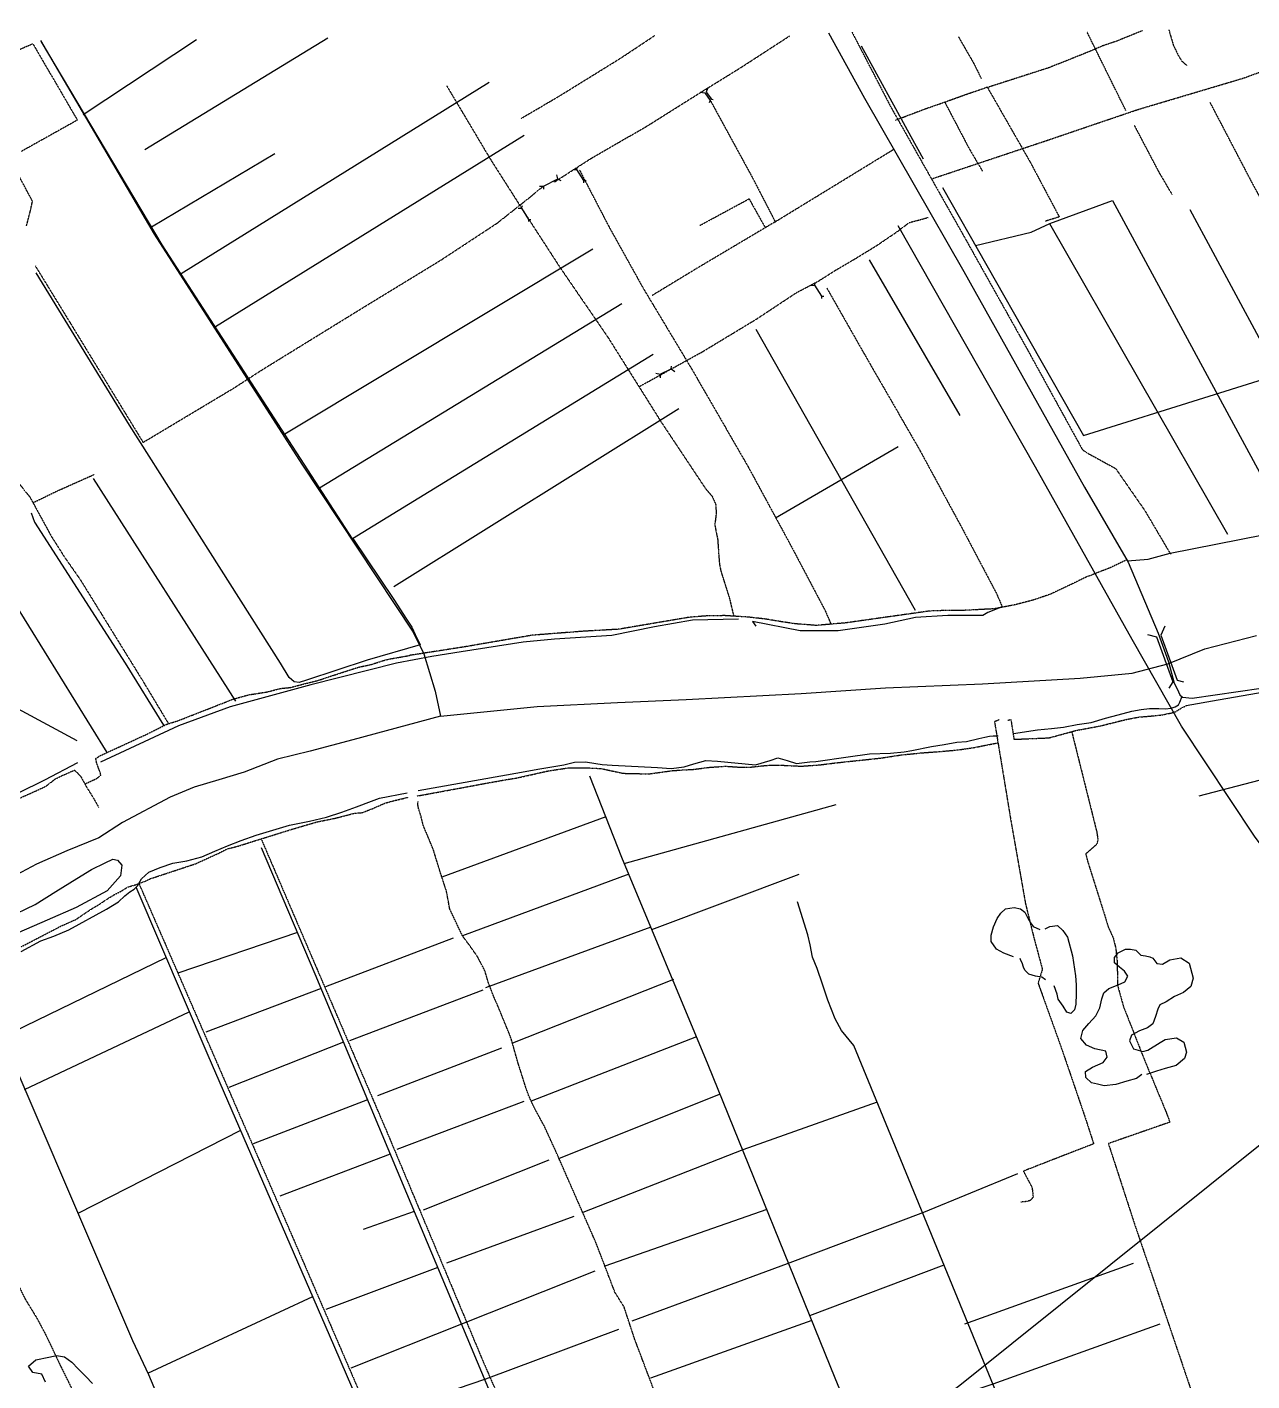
# Model space of a CAD drawing. Header units: inches. Extents: x 656613 to 663183, y 2250019 to 2254699.
# Drawn here: x 658157 to 660230, y 2252380 to 2254673 of the extents above; entities that cross this region are included whole.
import ezdxf

# ---------------------------------------------------------------- set-up
doc = ezdxf.new("R2010")
doc.units = ezdxf.units.IN
doc.header["$MEASUREMENT"] = 0
doc.linetypes.add('DASHED', pattern=[0.75, 0.5, -0.25])

msp = doc.modelspace()

# ---------------------------------------------------------------- linework, layer by layer
at = {"color": 7, "linetype": 'DASHED'}
msp.add_line((660016.7, 2254531.53), (659951.35, 2254663.83), dxfattribs=at)
at = {"color": 4, "linetype": 'Continuous'}
for p, q in [((658251.82, 2254524.53), (658443.55, 2254651.62)), ((658666.1, 2254653.77), (658356.18, 2254465.1)), ((658939.07, 2254578.69), (658417.57, 2254254.74)), ((658998.34, 2254488.96), (658475.69, 2254164.93)), ((658576.21, 2254457.83), (658367.62, 2254333.76)), ((660125.04, 2254363.9), (660359.78, 2253927.32)), ((659887.59, 2254339.98), (660188.7, 2253814.2)), ((659114.58, 2254296.56), (658593.27, 2253983.23)), ((659582.09, 2254278.35), (659735.49, 2254015.3)), ((658651.94, 2253892.55), (659163.81, 2254204.54)), ((659390.21, 2254161.27), (659660.24, 2253685.59)), ((659260.04, 2254026.57), (658777.45, 2253724.98)), ((659631.36, 2253962), (659423.91, 2253841.25)), ((658510.31, 2253531.14), (658269.47, 2253908.21)), ((658292.41, 2253444.49), (658081.21, 2253785.67)), ((660500.37, 2253464.96), (660140.07, 2253370.55)), ((659167.76, 2253256.59), (659526.28, 2253356.48)), ((659136.44, 2253335.54), (658858.99, 2253233.43)), ((659175.35, 2253238.38), (658893.85, 2253134.02)), ((659214.4, 2253144.63), (659463.55, 2253238.5)), ((659212.61, 2253148.93), (658932.78, 2253046.04)), ((658614.39, 2253139.92), (658411.83, 2253070.96)), ((658877.94, 2253130.14), (658662.27, 2253047.47)), ((658114.86, 2252962.33), (658392.42, 2253097.39)), ((659250.92, 2253059.87), (658978.48, 2252952.14)), ((658654.63, 2253045.01), (658459.21, 2252970.92)), ((658928.56, 2253041.95), (658702.84, 2252956.35)), ((658152.76, 2252874.12), (658431.48, 2253005.64)), ((659290.05, 2252963.02), (659010.29, 2252854.13)), ((658692.62, 2252953.86), (658498.49, 2252877.02)), ((658960.11, 2252944.1), (658750, 2252862.91)), ((659329.89, 2252866.05), (659057.31, 2252756.9)), ((658733.35, 2252856.15), (658539.79, 2252781.59)), ((658997.75, 2252853.27), (658782.94, 2252772.35)), ((658518.21, 2252804.5), (658242.98, 2252664.07)), ((658771.58, 2252764.41), (658584.68, 2252693.24)), ((659040.12, 2252754.07), (658827.52, 2252669.78)), ((658812.15, 2252667.28), (658725.49, 2252636.85)), ((659409.09, 2252670.59), (659135.08, 2252574.54)), ((659082.15, 2252659.11), (658866.81, 2252579.68)), ((658851.99, 2252572.34), (658662.72, 2252501.13)), ((659481.86, 2252490.98), (659708.99, 2252577.05)), ((659744.04, 2252476.97), (660029.71, 2252579.56)), ((658361.11, 2252393.53), (658640.37, 2252523.28)), ((659485.11, 2252482.97), (659211.93, 2252385.02))]:
    msp.add_line(p, q, dxfattribs=at)
at = {"color": 7, "linetype": 'Continuous'}
for p, q in [((659087.13, 2254431.47), (659088.9, 2254436.26)), ((659031.15, 2254403.22), (659031.1, 2254398.04)), ((659055.08, 2254416.02), (659060.5, 2254413.17)), ((659098.99, 2254412.79), (659103.03, 2254412.79)), ((658993.66, 2254365.84), (658995.43, 2254370.64)), ((659005.52, 2254347.17), (659009.56, 2254347.17)), ((659489.62, 2254235.7), (659491.39, 2254240.5)), ((659501.48, 2254217.03), (659505.52, 2254217.03)), ((659247.17, 2254093.82), (659253.45, 2254089.78))]:
    msp.add_line(p, q, dxfattribs=at)
at = {"color": 7, "linetype": 'DASHED'}
for points in [[(658993.41, 2254518.12), (659057.15, 2254555.54), (659161.09, 2254619.73), (659219.29, 2254658.38)], [(659048.8, 2254409.95), (659112.19, 2254450.75), (659204.87, 2254504.21), (659301.95, 2254565.14), (659363.09, 2254602.91), (659447.54, 2254657.64)], [(659553.23, 2254664.13), (659618.56, 2254538.05), (659744.28, 2254315.67), (659848.04, 2254130.49), (659942.96, 2253957.79), (659949.04, 2253952.93), (659999.52, 2253925.23), (660049.07, 2253853.85), (660092.51, 2253780.22)], [(659687.79, 2254415.59), (659877.87, 2254479.01), (660036.72, 2254533.01), (660216.16, 2254586.4), (660352.64, 2254636.46), (660494.34, 2254672.71)], [(659733.41, 2254656.29), (659759.16, 2254611.71), (659771.95, 2254585.56)], [(660045.06, 2254666.58), (660000.17, 2254648.47), (659976.55, 2254640.59), (659960.84, 2254633.65), (659942.53, 2254626.16), (659886.58, 2254603.92), (659782.58, 2254570.43)], [(660089.55, 2254668.16), (660096.93, 2254642.69), (660105.97, 2254623.85), (660111.51, 2254615.19), (660120.09, 2254607.52)], [(658040.11, 2254600.35), (658044.92, 2254594.23), (658111.33, 2254620.53), (658166.56, 2254644.61), (658242.03, 2254515.23), (658147.32, 2254462.31)], [(658867.12, 2254573.32), (658940.85, 2254449.51), (658998.95, 2254358.3), (659058.58, 2254266.31), (659140.71, 2254146.52), (659229.88, 2254004.6), (659305.19, 2253891.44), (659316.57, 2253877.92), (659322.62, 2253864.43), (659323.32, 2253848.43), (659320.96, 2253829.91), (659325.95, 2253804.49), (659327.63, 2253779.09), (659328.84, 2253763.84), (659331.08, 2253752.15), (659345.9, 2253705.35), (659352.91, 2253675.25)], [(659626.92, 2254515.17), (659675.48, 2254533.68), (659702.97, 2254543.18), (659747.52, 2254559.2), (659768.39, 2254566.2), (659782.14, 2254571.2), (659854.86, 2254444.09), (659904.07, 2254351.38), (659880.14, 2254343.89)], [(659311.86, 2254551.35), (659384.37, 2254418.33), (659423.35, 2254343.06), (659290.36, 2254264.04), (659214.95, 2254218.23)], [(659710.19, 2254545.69), (659751.64, 2254466.76), (659774.02, 2254428.8)], [(660159.17, 2254545.09), (660228.94, 2254411.41), (660410.9, 2254076.78), (660521.49, 2253874.05)], [(660031.02, 2254506.29), (660072.47, 2254427.36), (660094.85, 2254389.4)], [(659421.17, 2254341.77), (659532.39, 2254409.76), (659624, 2254465.85)], [(659092.02, 2254430.56), (659141.7, 2254334.93), (659199.5, 2254231.01), (659283.92, 2254090.35), (659378.13, 2253927), (659451.71, 2253791.1), (659508.23, 2253683.89), (659517.6, 2253661.72)], [(658155.98, 2254336.44), (658160.88, 2254355.2), (658162.68, 2254362.3), (658166.05, 2254377.77), (658141.32, 2254423.86)], [(658170.91, 2254268.2), (658230.05, 2254171.52), (658353.27, 2253969.52), (658507.1, 2254061.6), (658552.95, 2254091.31), (658731, 2254201.05), (658857.6, 2254278.31), (658952.62, 2254340.76), (659006.18, 2254383.09), (659029.39, 2254402.25)], [(659295.73, 2254336.89), (659379.01, 2254381.89), (659406.42, 2254333)], [(659192.7, 2254063.77), (659300.6, 2254123.26), (659391.57, 2254178.31), (659458.72, 2254222.75), (659496.41, 2254242.61), (659524.19, 2254260.23), (659556.29, 2254279.11), (659593.49, 2254301.76), (659628.92, 2254325.69), (659649.82, 2254341.58), (659682.07, 2254350.25)], [(659510.68, 2254230.7), (659573.95, 2254119.35), (659668.16, 2253956), (659741.74, 2253820.1), (659798.26, 2253712.89), (659807.63, 2253690.72)], [(658144.14, 2253898.81), (658161.84, 2253876.63), (658197.67, 2253810.93), (658220.91, 2253774.24), (658246.68, 2253737.54), (658352.74, 2253565.59), (658395.66, 2253494.27)], [(658166.64, 2253867.21), (658207.87, 2253887.29), (658270.99, 2253915.38)], [(660018.4, 2253770.7), (659989.97, 2253757.17), (659948.47, 2253740.89), (659925.29, 2253729.59), (659888.62, 2253712.27), (659859.09, 2253702.27), (659828.3, 2253694.31), (659793.19, 2253687.65), (659743.61, 2253685.13), (659709.8, 2253684.81), (659684.38, 2253683.93), (659542.72, 2253663.89), (659492.88, 2253659.59), (659457.56, 2253662.33), (659436.23, 2253665.49), (659405.75, 2253670.48), (659377.29, 2253673.69), (659338.16, 2253676.19), (659309.69, 2253675.84), (659278.42, 2253673.47), (659157.87, 2253653.06), (659096.61, 2253649.59), (659011.7, 2253642.95), (658895.74, 2253623.02), (658804.2, 2253608.8)], [(658254.69, 2253391.23), (658274.36, 2253400.24), (658281.49, 2253405.53), (658281.25, 2253409.09), (658276.72, 2253420.79), (658274.21, 2253428.42), (658273.47, 2253433.25), (658273.47, 2253434.52), (658281.11, 2253439.3), (658360.78, 2253475.93), (658393.11, 2253492.25), (658410.67, 2253497.74), (658421.35, 2253501.74), (658505.59, 2253534.79), (658532.55, 2253542.25), (658564.08, 2253547.16), (658585.95, 2253552.88), (658602.73, 2253554.56), (658623.33, 2253560.03), (658649.53, 2253566.49), (658670.39, 2253573.48), (658697.11, 2253582.22), (658718.23, 2253588.96), (658739.34, 2253593.41), (658758.42, 2253599.66), (658770.63, 2253602.89), (658785.12, 2253605.35), (658804.2, 2253608.8)], [(659816.86, 2253499.14), (659822.21, 2253500.34), (659827.41, 2253466.79), (659886.91, 2253469.25), (659932.97, 2253481.95), (659973.16, 2253489.34), (660016.93, 2253500.28), (660039.06, 2253504.47), (660058.9, 2253506.14), (660077.47, 2253508.07), (660093.24, 2253511.28), (660101.64, 2253513.77), (660106.74, 2253517.3), (660112.85, 2253520.82), (660119.67, 2253524.01)], [(659802.35, 2253499.87), (659794.48, 2253496.43), (659822.05, 2253329.69), (659846.92, 2253188.37), (659860.94, 2253131.41), (659875.47, 2253077.49), (659868.26, 2253053.92), (659908.5, 2252941.71), (659948.21, 2252825.44)], [(659925.13, 2253479.79), (659967.38, 2253310.6), (659969.61, 2253295.86), (659967.04, 2253288.51), (659948.93, 2253272.61), (659951.94, 2253260.66), (659979.06, 2253174.93), (659986.59, 2253150), (659995.41, 2253130.4), (659999.66, 2253113.62), (660001.87, 2253092.02), (660002.54, 2253067.89), (660002.49, 2253057.23), (660002.47, 2253050.12), (660002.97, 2253049.35), (660012.75, 2253014.26), (660046.73, 2252927.73), (660084.51, 2252836.61), (660091.3, 2252818.54), (659987.19, 2252782.3), (660031.65, 2252645.44), (660081.16, 2252500.42), (660125.4, 2252369.9), (660153.17, 2252292.31)], [(658816.97, 2253370.8), (658885.41, 2253383.39), (658932.97, 2253392.27), (658969.08, 2253398.67), (658985.86, 2253401.37), (659040.04, 2253413.51), (659074.37, 2253418.65), (659104.36, 2253418.49), (659128.24, 2253417.34), (659165.57, 2253409.26), (659209.53, 2253408.26), (659249.97, 2253413.87), (659285.05, 2253415.96), (659312.26, 2253419.37), (659339.21, 2253421.25), (659359.79, 2253419.86), (659381.65, 2253419.74), (659408.6, 2253422.64), (659428.17, 2253423.29), (659443.42, 2253422.45), (659467.05, 2253421.3), (659497.56, 2253423.42), (659525.03, 2253426.82), (659601.57, 2253435.03), (659637.17, 2253440.42), (659673.03, 2253444.03), (659699.98, 2253445.91), (659731.77, 2253448.78), (659754.15, 2253451.96), (659760.76, 2253452.94), (659777.55, 2253456.4), (659799.55, 2253460.71)], [(657994.98, 2253291.87), (658074.67, 2253335.6), (658111.33, 2253354.94), (658139.31, 2253364.94), (658170.87, 2253378.98), (658188.69, 2253387.26), (658204.49, 2253399.61), (658216.96, 2253405.64), (658225.61, 2253409.4), (658237.32, 2253414.66), (658247.69, 2253403.94), (658257.79, 2253385.61), (658269.4, 2253367.01), (658278.09, 2253351.59)], [(658147, 2253115.6), (658214.2, 2253150.51), (658239.15, 2253161.55), (658266.4, 2253179.93), (658280.15, 2253187.97), (658291.11, 2253195.53), (658305.11, 2253204.08), (658316.57, 2253209.86), (658327.27, 2253216.65), (658341.77, 2253220.89), (658355.25, 2253225.89), (658365.94, 2253230.91), (658442.26, 2253256.12), (658480.7, 2253273.68), (658495.72, 2253281.21), (658514.03, 2253285.93), (658526.5, 2253289.93), (658605.62, 2253314.62), (658647.08, 2253326.83), (658677.6, 2253333.01), (658710.67, 2253341.46), (658724.14, 2253342.65), (658742.21, 2253349.66), (658763.34, 2253358.94), (658777.07, 2253362.67), (658801.74, 2253368.58)], [(659298.21, 2252152.47), (659185.25, 2252451.44), (659167.42, 2252505.62), (659152.01, 2252530.33), (659119.55, 2252615.06), (659051.54, 2252770.07), (659032.13, 2252812.32), (659016.23, 2252841.36), (659006.4, 2252862.49), (659001.12, 2252876.99), (658988.57, 2252916.67), (658976.28, 2252959.9), (658965.21, 2252987.38), (658953.88, 2253014.86), (658947.33, 2253029.63), (658938.27, 2253053.03), (658931.74, 2253074.91), (658919.38, 2253098.59), (658906.49, 2253116.94), (658893.85, 2253134.02), (658872.43, 2253179.08), (658866.7, 2253209.83), (658855.65, 2253243.66), (658845.11, 2253278), (658837.3, 2253297.34), (658827.48, 2253321), (658823.48, 2253337.02), (658819.46, 2253349.74), (658818.22, 2253356.6), (658818.75, 2253361.68)], [(658553.08, 2253298.22), (658765.77, 2252802.4), (658928.18, 2252414.82), (659036.75, 2252164.38), (659074.73, 2252063.88), (659110.01, 2251985.99), (659145.8, 2251908.6)], [(658346.1, 2253222.89), (658443.06, 2252999.96), (658584.36, 2252674.71), (658776.53, 2252229.34), (658880.05, 2251990.62), (658955.11, 2251819.33), (658970.33, 2251782.51)], [(657915.9, 2253019.43), (658107.49, 2252612.78), (658139.93, 2252546.84), (658153.86, 2252518.75), (658173.81, 2252486.14), (658189.7, 2252456.09), (658213.89, 2252404.93), (658226.5, 2252379.73), (658234.57, 2252362.93), (658242.64, 2252348.41), (658252.23, 2252331.1), (658250.65, 2252333.95)], [(659948.21, 2252825.44), (659962.27, 2252781.94), (659843.38, 2252735.63), (659857.76, 2252708.38), (659859.26, 2252699.49), (659859.73, 2252691.36), (659854.88, 2252685.8), (659845.47, 2252683.57), (659838.86, 2252683.35)]]:
    msp.add_lwpolyline(points, dxfattribs=at)
at = {"color": 7, "linetype": 'Continuous'}
for points in [[(659513.55, 2254663.14), (659574.63, 2254552.25), (659742.28, 2254258.8), (659946.77, 2253893.77), (660020.77, 2253766.65), (660071.4, 2253646.25), (660089, 2253597.9), (660098.52, 2253561.79), (660103.57, 2253552.36), (660108.36, 2253542.18), (660112.41, 2253538.35), (660129.19, 2253536.73), (660245.69, 2253553.61), (660439.07, 2253592.67)], [(658179.62, 2254650.04), (658372.15, 2254322.07), (658622.22, 2253932.5), (658810.56, 2253648.48), (658828.35, 2253611.46), (658847.67, 2253548.13), (658856.4, 2253506.19), (658708.35, 2253465.88), (658636.11, 2253446.73), (658580.66, 2253433.32), (658524.17, 2253411.04), (658481.43, 2253398.08), (658439.46, 2253385.87), (658399.25, 2253368.58), (658318.28, 2253325.87), (658278.29, 2253300.19), (658224.09, 2253277.9), (658172.94, 2253255.59), (658139.08, 2253237.5)], [(659296.48, 2254562.34), (659303.87, 2254561.64), (659313.01, 2254548.27), (659311.52, 2254544.27)], [(659308.44, 2254568.68), (659306.33, 2254562.7), (659315.48, 2254550.38), (659317.94, 2254550.03)], [(659081.33, 2254431.72), (659087.13, 2254431.47), (659098.99, 2254412.79), (659098.99, 2254409.01)], [(659024.44, 2254403.22), (659031.15, 2254403.22), (659055.08, 2254416.02), (659053.79, 2254422.51)], [(658987.86, 2254366.09), (658993.66, 2254365.84), (659005.52, 2254347.17), (659005.52, 2254343.38)], [(659192.99, 2251953.27), (659738.78, 2252375.66), (660244.2, 2252780.6), (660330.91, 2252850.96), (660480.37, 2252970.75), (660234.54, 2253303.02), (660110.69, 2253488.84), (660027.63, 2253635.82), (659864.03, 2253927.49), (659631.25, 2254336.35)], [(659483.82, 2254235.95), (659489.62, 2254235.7), (659501.48, 2254217.03), (659501.48, 2254213.24)], [(659221.13, 2254086.64), (659228.41, 2254085.1), (659228.76, 2254085.26), (659247.17, 2254093.82), (659247.62, 2254098.76)], [(659228.76, 2254085.29), (659228.76, 2254085.26), (659228.31, 2254078.55)], [(660019.46, 2253768.88), (660054.42, 2253771.52), (660092.03, 2253781.68), (660249.05, 2253812.89), (660351.67, 2253826.43)], [(659360.82, 2253669.96), (659283.48, 2253668.35), (659219.03, 2253657.07), (659146.52, 2253642.57), (659049.84, 2253636.12), (658996.67, 2253631.29), (658891.93, 2253615.18), (658841.98, 2253607.12), (658782.36, 2253595.84), (658637.34, 2253558.78), (658500.38, 2253521.72), (658413.37, 2253489.49), (658281.24, 2253428.26)], [(659807.16, 2253690.91), (659782.99, 2253681.24), (659774.93, 2253676.41), (659715.31, 2253676.41), (659660.53, 2253673.18), (659608.97, 2253661.91), (659530.01, 2253650.63), (659465.56, 2253650.63), (659384.58, 2253666.37), (659390.45, 2253658.63)], [(660082.66, 2253658.26), (660075.75, 2253643.06), (660103.38, 2253567.09), (660114.43, 2253564.32)], [(658856.4, 2253506.19), (659020.13, 2253522.55), (659156.38, 2253529.16), (659272.54, 2253534.1), (659467.28, 2253544.45), (659609.91, 2253553.82), (659774.14, 2253560.79), (659939.41, 2253570.28), (660027.66, 2253578.69), (660087.97, 2253594.35), (660150.36, 2253620.16), (660237.65, 2253642.79)], [(660053.65, 2253644.44), (660068.84, 2253640.3), (660096.47, 2253564.32), (660089.56, 2253553.27)], [(660118.71, 2253523.84), (660173.15, 2253533.44), (660280.26, 2253552.4), (660343.61, 2253563.74), (660371.85, 2253568.91), (660392.21, 2253572.61), (660408.75, 2253577.34), (660420.46, 2253579.57), (660428.09, 2253580.79), (660436.48, 2253581.25), (660440.8, 2253581.23)], [(659826.56, 2253476.79), (659867.39, 2253482.82), (659891.04, 2253484.97), (659911.38, 2253487.4), (659934.28, 2253491.84), (659958.19, 2253495.27), (659982.11, 2253502.75), (660004, 2253508.47), (660026.65, 2253514.44), (660042.67, 2253517.4), (660056.92, 2253518.85), (660072.68, 2253519.01), (660084.12, 2253518.44), (660093.53, 2253519.66), (660100.4, 2253521.65), (660105.75, 2253524.93), (660108.06, 2253529.74), (660112.19, 2253539.73)], [(658818.85, 2253380.37), (658993.78, 2253410.98), (659021.5, 2253416.41), (659045.15, 2253420.34), (659065.24, 2253423.53), (659083.3, 2253428), (659102.11, 2253428.4), (659119.38, 2253426.02), (659130.3, 2253424.18), (659147.32, 2253422.82), (659224.06, 2253418.84), (659247.18, 2253417.19), (659269.05, 2253420.37), (659285.59, 2253425.35), (659305.95, 2253430.83), (659325.77, 2253429.7), (659390.05, 2253423.76), (659414.73, 2253430.73), (659427.46, 2253435.49), (659443.2, 2253430.83), (659459.19, 2253425.66), (659482.08, 2253428.58), (659492.25, 2253429.29), (659546.92, 2253436.85), (659582.78, 2253441.99), (659618.12, 2253443.32), (659641.51, 2253445.47), (659654.49, 2253447.69), (659688.07, 2253454.86), (659709.43, 2253458.05), (659730.54, 2253461.74), (659747.07, 2253462.92), (659767.94, 2253468.13), (659777.86, 2253470.36), (659786.25, 2253472.35), (659792.1, 2253472.82), (659800.75, 2253472.78)], [(658242.44, 2253426.82), (658186.17, 2253397.65), (658097.55, 2253354.14), (657936.75, 2253278.74), (657841.35, 2253236.52), (657751.12, 2253180.12), (657696.65, 2253137.16)], [(658146.97, 2253107.48), (658180.06, 2253125.32), (658201.94, 2253133.32), (658227.65, 2253144.35), (658291.55, 2253179.02), (658311.67, 2253191.86), (658322.13, 2253201.95), (658330.79, 2253208.76), (658338.18, 2253213.29), (658343.79, 2253218.84), (658350.44, 2253230.48), (658362.68, 2253242.09), (658382.28, 2253249.86), (658403.39, 2253257.1), (658427.04, 2253261.28), (658452.47, 2253267.74), (658474.87, 2253277.52), (658495.99, 2253286.29), (658519.15, 2253295.3), (658544.6, 2253304.55), (658601.32, 2253321.25), (658635.15, 2253328.42), (658663.89, 2253335.12), (658689.84, 2253343.35), (658714.52, 2253352.61), (658739.72, 2253361.86), (658753.2, 2253366.86), (658800.01, 2253375.89)]]:
    msp.add_lwpolyline(points, dxfattribs=at)
at = {"color": 4, "linetype": 'Continuous'}
for points in [[(659216.6, 2254118.18), (658707.88, 2253806.1), (658385.55, 2254304.23), (658181.18, 2254647.7)], [(659568.62, 2254640.91), (659652.76, 2254487.53), (659673.63, 2254449.63)], [(659706.38, 2254401.12), (659856.71, 2254136.79), (659944.83, 2253981.4), (660370.24, 2254114.49)], [(659762.34, 2254302.72), (659856.43, 2254325.48), (659888.26, 2254340.29), (659993.92, 2254379.08), (660288.01, 2253835.62)], [(658708.55, 2253806.51), (658777.62, 2253703.4), (658798.84, 2253670.02), (658807.94, 2253656.51), (658813.99, 2253644.29), (658822.31, 2253626.98), (658732.5, 2253600.81), (658629.71, 2253566.85), (658617.25, 2253563.11), (658609.12, 2253564.17), (658600.76, 2253571.58), (658586.11, 2253595.53), (658330.26, 2253998.59), (658172.19, 2254256.63)], [(657117.17, 2254068.95), (657544.37, 2253840.66), (658054.2, 2253565.21), (658240.82, 2253464.98)], [(658163.78, 2253850.47), (658169.56, 2253834.69), (658322.62, 2253595.71), (658387.77, 2253490.5)], [(659640.52, 2252103.5), (659524.8, 2252385.01), (659309.8, 2252915.62), (659163.5, 2253266.83), (659109.38, 2253404.24)], [(659053.73, 2252091.67), (658799.42, 2252697.61), (658644.57, 2253069.15), (658553.41, 2253282.92)], [(658879.21, 2251970.57), (658668.65, 2252458.19), (658463.13, 2252931.3), (658341.62, 2253216.7)], [(659868.01, 2252190.1), (659636.04, 2252754.58), (659556.47, 2252948.26), (659535.72, 2252973.51), (659524.62, 2252993.38), (659512.29, 2253025.19), (659503.49, 2253052.41), (659494.19, 2253078.87), (659486.39, 2253097.95), (659482.15, 2253118.8), (659478.66, 2253135.83), (659460.82, 2253191.54)], [(658071.09, 2253064.24), (658335.51, 2252448.66), (658362.22, 2252391.14), (658440.27, 2252206.14)], [(659595.79, 2252852.54), (659368.46, 2252771.58), (659097.47, 2252665.38)], [(659833.45, 2252731.12), (659674.33, 2252665.75), (659443.71, 2252578.69), (659180.79, 2252481.68)], [(659117.99, 2252566.48), (658895.14, 2252477.72), (658705.03, 2252401.88)], [(659393.09, 2252238.5), (659564.37, 2252298.71), (659792.41, 2252375.36), (660074.58, 2252477.3)], [(659157.87, 2252467.59), (658932.89, 2252383.31), (658744.6, 2252319.14)]]:
    msp.add_lwpolyline(points, dxfattribs=at)
at = {"color": 1, "linetype": 'Continuous'}
for points in [[(658123.56, 2253164.73), (658170.39, 2253187.32), (658205.79, 2253209.2), (658241.19, 2253231.35), (658265.89, 2253246.19), (658288.8, 2253257.74), (658302.04, 2253264.01), (658309.91, 2253262.19), (658317.24, 2253253.52), (658314.89, 2253235.51), (658292.18, 2253209.99), (658239.73, 2253182.11), (658190.87, 2253160.8), (658142.77, 2253139.74)], [(659826.74, 2253098.59), (659809.99, 2253104.78), (659797.82, 2253111.45), (659788.97, 2253124.19), (659788.76, 2253135.37), (659792.63, 2253149.56), (659798.78, 2253163.24), (659805.43, 2253172.6), (659813.08, 2253179.92), (659827.83, 2253181.87), (659838.5, 2253180.03), (659845.59, 2253173.9), (659850.64, 2253163.71), (659855.44, 2253155.82), (659859.99, 2253149.7), (659871.12, 2253144.94)], [(659880.19, 2253145.85), (659888.21, 2253149.79), (659900.92, 2253151.75), (659910.3, 2253143.32), (659917.88, 2253131.85), (659926.65, 2253100.06), (659931.35, 2253066.51), (659932.82, 2253051.02), (659932.76, 2253036.03), (659932.18, 2253018.52), (659929.86, 2253008.88), (659923.73, 2253002.57), (659916.66, 2253005.01), (659910.62, 2253015.2), (659901.96, 2253027.07), (659900.47, 2253035.45), (659895.7, 2253049.45)], [(659881.02, 2253059.31), (659874.65, 2253063.78), (659863.73, 2253065.62), (659852.56, 2253069.24), (659845.72, 2253075.88), (659843.71, 2253080.97), (659841.45, 2253088.35), (659839.18, 2253092.17), (659837.92, 2253095.73), (659837.92, 2253095.73)], [(660044.08, 2252899.05), (660034.9, 2252892.5), (660018.36, 2252887.76), (659999.78, 2252882.54), (659980.2, 2252879.85), (659968.77, 2252882.71), (659958.35, 2252885.06), (659949.24, 2252893.99), (659948.26, 2252904.41), (659960.49, 2252911.45), (659978.32, 2252919.73), (659985.21, 2252928.33), (659982.71, 2252938.5), (659964.43, 2252942.92), (659950.21, 2252949.09), (659940.85, 2252960.32), (659943.96, 2252973.76), (659954.17, 2252985.89), (659966.17, 2252998.77), (659972.83, 2253011.94), (659975.94, 2253027.16), (659979.28, 2253037.55), (659988.21, 2253045.12), (660003.49, 2253051.13), (660014.95, 2253056.14), (660020.07, 2253066.02), (660014.76, 2253074.43), (660005.89, 2253080.83), (659997.79, 2253088.49), (659997.82, 2253097.12), (660003.95, 2253105.21), (660015.92, 2253111.5), (660024.57, 2253111.7), (660033.71, 2253109.62), (660042.07, 2253101.45), (660049.95, 2253100.39), (660057.57, 2253098.57), (660062.64, 2253096.25), (660068.96, 2253087.33), (660078.62, 2253086.26), (660091.36, 2253093.55), (660109.67, 2253096.75), (660124.13, 2253087.78), (660130.64, 2253062.61), (660127.03, 2253048.15), (660114.28, 2253038.06), (660099, 2253031.55), (660084.98, 2253022.23), (660074.28, 2253016.96), (660070.69, 2253009.61), (660066.83, 2252997.45), (660062.46, 2252984.77), (660053.28, 2252978.22), (660039.79, 2252973.22), (660026.54, 2252965.68), (660023.2, 2252956.3), (660029.5, 2252942.55), (660045.25, 2252938.15), (660054.15, 2252940.38), (660074.79, 2252953.22), (660083.46, 2252958.5), (660102.54, 2252961.44), (660114.96, 2252954.01), (660119.22, 2252937.22), (660115.87, 2252926.32), (660102.1, 2252914.72), (660083.52, 2252909.49), (660068.76, 2252905), (660058.32, 2252901.51), (660051.45, 2252899.51)], [(658187.88, 2252378.43), (658181.83, 2252391.66), (658166.85, 2252394.54), (658159.02, 2252405.5), (658171.76, 2252416.34), (658193.63, 2252420.79), (658206.6, 2252423.5), (658220.31, 2252421.4), (658232.72, 2252411.93), (658243.35, 2252400.7), (658256.26, 2252387.94), (658267.65, 2252376.19)]]:
    msp.add_lwpolyline(points, dxfattribs=at)

doc.saveas('drawing.dxf')
